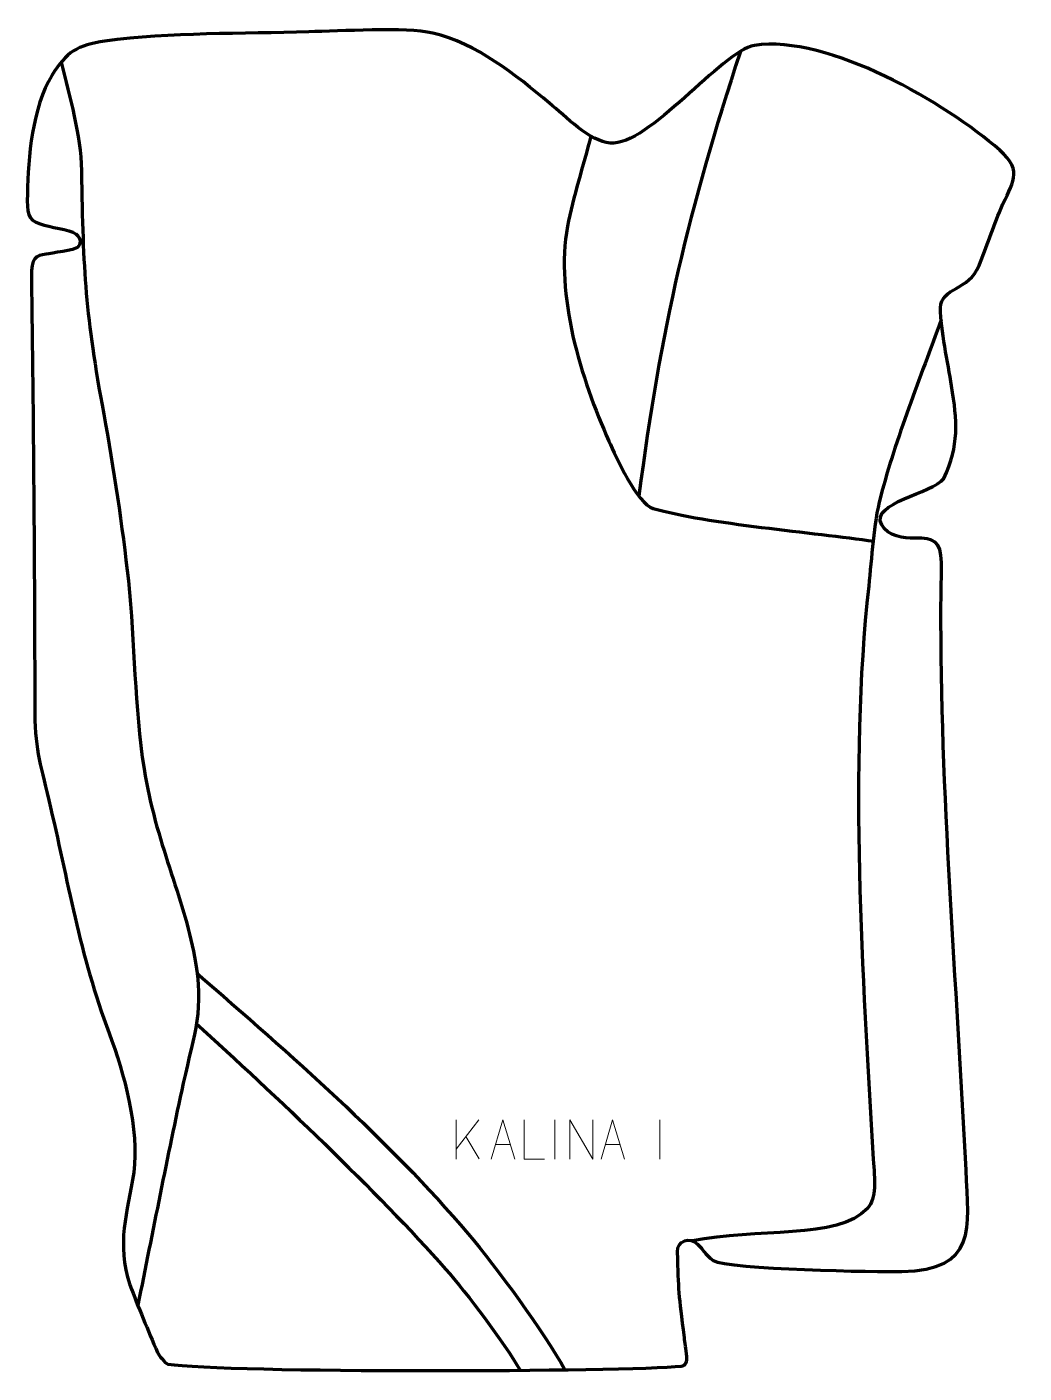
# Model space of a CAD drawing. Header units: millimetres. Extents: x -524 to 112, y 78 to 936.
import ezdxf

# ---------------------------------------------------------------- set-up
doc = ezdxf.new("R2010")
doc.units = ezdxf.units.MM
doc.header["$MEASUREMENT"] = 0
doc.layers.add('layer 1', color=7, linetype='Continuous')
doc.layers.add('layer 2', color=7, linetype='Continuous')

msp = doc.modelspace()

# ---------------------------------------------------------------- linework, layer by layer
at = {"layer": 'layer 1', "color": 140, "lineweight": 158}
msp.add_open_spline([(-133.4369, 637.3922), (-120.0957, 742.3457), (-101.4523, 821.1256), (-68.8063, 920.6054)], degree=3, dxfattribs=at)
for points, knots in [([(-501.9196, 913.7343), (-496.655, 890.6874), (-489.5472, 868.1438), (-489.0466, 844.4017), (-489.0466, 844.4017), (-488.1472, 779.9808), (-486.5148, 752.3822), (-474.9071, 689.4045), (-474.9071, 689.4045), (-468.5938, 655.0105), (-462.9731, 617.9988), (-459.1893, 583.249), (-459.1893, 583.249), (-454.911, 543.3508), (-455.5132, 503.0074), (-449.1781, 463.3368), (-449.1781, 463.3368), (-441.6943, 416.4731), (-424.1738, 382.3563), (-416.9846, 343.6945), (-416.9846, 343.6945), (-410.7238, 309.1265), (-416.9996, 296.199), (-424.187, 263.1205), (-424.187, 263.1205), (-434.4085, 216.079), (-443.5605, 168.8064), (-453.1726, 121.6377)], [0, 0, 0, 0, 0.125, 0.125, 0.125, 0.125, 0.25, 0.25, 0.25, 0.25, 0.375, 0.375, 0.375, 0.375, 0.5, 0.5, 0.5, 0.5, 0.625, 0.625, 0.625, 0.625, 0.75, 0.75, 0.75, 0.75, 1, 1, 1, 1]), ([(-164.3459, 866.5239), (-169.2142, 847.8793), (-175.5648, 827.819), (-179.1916, 809.0814), (-179.1916, 809.0814), (-187.2375, 765.5209), (-170.7067, 711.7922), (-152.8227, 672.1607), (-152.8227, 672.1607), (-148.2909, 662.1511), (-134.9696, 632.3369), (-124.5221, 629.3059), (-124.5221, 629.3059), (-90.3539, 619.393), (-21.8564, 614.0288), (16.0548, 608.3586)], [0, 0, 0, 0, 0.2, 0.2, 0.2, 0.2, 0.4, 0.4, 0.4, 0.4, 0.6, 0.6, 0.6, 0.6, 1, 1, 1, 1]), ([(58.9259, 749.3902), (45.7337, 712.6545), (30.1285, 674.1579), (20.2674, 636.5417), (20.2674, 636.5417), (15.7451, 619.2904), (14.7799, 597.7984), (12.7859, 579.741), (12.7859, 579.741), (0.0268, 464.1976), (8.8259, 331.6656), (15.7315, 214.6942), (15.7315, 214.6942), (16.5127, 201.4613), (17.9923, 189.9647), (11.9618, 183.3676), (11.9618, 183.3676), (-6.5715, 163.0929), (-59.7222, 171.0716), (-99.6169, 162.5849)], [0, 0, 0, 0, 0.16666667, 0.16666667, 0.16666667, 0.16666667, 0.33333333, 0.33333333, 0.33333333, 0.33333333, 0.5, 0.5, 0.5, 0.5, 0.66666667, 0.66666667, 0.66666667, 0.66666667, 1, 1, 1, 1]), ([(-415.8401, 333.5039), (-355.3107, 280.9743), (-294.2398, 227.8167), (-242.5532, 167.1433), (-242.5532, 167.1433), (-224.4994, 145.9505), (-194.4635, 104.8032), (-180.8351, 80.5137)], [0, 0, 0, 0, 0.33333333, 0.33333333, 0.33333333, 0.33333333, 1, 1, 1, 1]), ([(-416.2137, 301.3852), (-365.759, 255.7523), (-300.9847, 194.5102), (-256.8982, 144.6163), (-256.8982, 144.6163), (-243.3443, 129.2769), (-219.9425, 98.3195), (-209.3409, 80.2068)], [0, 0, 0, 0, 0.33333333, 0.33333333, 0.33333333, 0.33333333, 1, 1, 1, 1])]:
    msp.add_open_spline(points, degree=3, knots=knots, dxfattribs=at)
at = {"layer": 'layer 2', "color": 242, "lineweight": 158}
msp.add_open_spline([(-440.498, 91.4916), (-446.8533, 106.0183), (-452.9445, 120.508), (-458.1689, 134.6314), (-458.1689, 134.6314), (-467.1042, 161.0373), (-459.7146, 180.5341), (-455.7082, 206.2703), (-455.7082, 206.2703), (-452.2415, 233.6825), (-461.7941, 269.3698), (-471.4362, 295.0634), (-471.4362, 295.0634), (-490.3126, 345.0282), (-497.6363, 391.8331), (-509.8942, 443.5009), (-509.8942, 443.5009), (-515.8548, 468.0812), (-518.8533, 477.0402), (-518.8654, 503.1713), (-518.8654, 503.1713), (-518.905, 593.6508), (-519.7605, 686.3483), (-520.9692, 776.7595), (-520.9692, 776.7595), (-521.1333, 789.0334), (-518.1708, 790.4678), (-511.5966, 791.3485), (-511.5966, 791.3485), (-508.4052, 791.776), (-493.1584, 794.0505), (-491.4761, 795.6686), (-491.4761, 795.6686), (-489.8748, 797.2087), (-488.6039, 801.1813), (-492.6808, 804.1811), (-492.6808, 804.1811), (-496.7363, 807.1653), (-509.2321, 808.3876), (-515.4744, 810.6016), (-515.4744, 810.6016), (-523.8574, 813.5753), (-523.7064, 817.0809), (-523.5458, 829.6481), (-523.5458, 829.6481), (-523.2473, 852.9861), (-520.262, 885.1189), (-507.9248, 905.1878), (-507.9248, 905.1878), (-498.7449, 920.1208), (-491.4944, 924.6116), (-474.095, 927.0348), (-474.095, 927.0348), (-432.6808, 932.8034), (-386.2279, 931.4449), (-344.1341, 933.0414), (-344.1341, 933.0414), (-324.6207, 933.2867), (-282.115, 936.0871), (-265.1803, 932.1334), (-265.1803, 932.1334), (-237.0637, 925.569), (-212.422, 905.6189), (-190.709, 887.5451), (-190.709, 887.5451), (-180.7132, 879.2244), (-164.7944, 863.0135), (-152.1114, 862.0545), (-152.1114, 862.0545), (-127.0709, 860.1612), (-81.3705, 920.3349), (-60.0636, 924.3206), (-60.0636, 924.3206), (-12.8319, 931.3736), (62.3173, 887.3145), (96.3122, 857.6252), (96.3122, 857.6252), (111.8584, 843.4538), (104.2038, 837.0718), (97.0452, 820.2815), (97.0452, 820.2815), (91.9938, 808.2292), (88.0398, 795.9972), (83.1982, 784.0836), (83.1982, 784.0836), (76.5719, 767.7786), (59.0744, 770.4992), (58.521, 757.0084), (58.521, 757.0084), (58.5887, 743.1256), (63.3678, 721.8698), (65.6779, 707.3862), (65.6779, 707.3862), (69.2463, 684.7845), (70.6052, 669.751), (60.7208, 648.316), (60.7208, 648.316), (53.4976, 638.8454), (13.3829, 632.9309), (21.0778, 618.913), (21.0778, 618.913), (25.1669, 611.4637), (34.8923, 610.2675), (42.4503, 610.3486), (42.4503, 610.3486), (54.5309, 610.4781), (58.7081, 608.5819), (59.1198, 594.8034), (59.1198, 594.8034), (59.3703, 586.4199), (58.8925, 576.8871), (58.8645, 568.3723), (58.8645, 568.3723), (58.4696, 448.2385), (68.9734, 327.8852), (74.8237, 207.9211), (74.8237, 207.9211), (76.6514, 170.1414), (81.9649, 144.2224), (33.8553, 143.0875), (33.8553, 143.0875), (19.7849, 142.8389), (-77.0783, 144.3865), (-86.2782, 150.1069), (-86.2782, 150.1069), (-92.3632, 154.7058), (-92.2309, 156.7936), (-96.3595, 160.6201), (-96.3595, 160.6201), (-101.3483, 165.244), (-109.3137, 163.0256), (-109.1248, 155.5834), (-109.1248, 155.5834), (-108.2873, 130.8026), (-108.3155, 128.989), (-104.72, 100.9012), (-104.72, 100.9012), (-104.4026, 98.4215), (-103.7959, 93.4098), (-103.2393, 88.8596), (-103.2393, 88.8596), (-102.864, 85.7904), (-103.6909, 83.1679), (-106.6735, 82.8561), (-106.6735, 82.8561), (-141.5306, 79.2117), (-398.3868, 78.4202), (-433.9958, 84.1785), (-433.9958, 84.1785), (-435.7249, 84.4581), (-439.9022, 90.1299), (-440.498, 91.4916)], degree=3, knots=[0, 0, 0, 0, 0.02564103, 0.02564103, 0.02564103, 0.02564103, 0.05128205, 0.05128205, 0.05128205, 0.05128205, 0.07692308, 0.07692308, 0.07692308, 0.07692308, 0.1025641, 0.1025641, 0.1025641, 0.1025641, 0.12820513, 0.12820513, 0.12820513, 0.12820513, 0.15384615, 0.15384615, 0.15384615, 0.15384615, 0.17948718, 0.17948718, 0.17948718, 0.17948718, 0.20512821, 0.20512821, 0.20512821, 0.20512821, 0.23076923, 0.23076923, 0.23076923, 0.23076923, 0.25641026, 0.25641026, 0.25641026, 0.25641026, 0.28205128, 0.28205128, 0.28205128, 0.28205128, 0.30769231, 0.30769231, 0.30769231, 0.30769231, 0.33333333, 0.33333333, 0.33333333, 0.33333333, 0.35897436, 0.35897436, 0.35897436, 0.35897436, 0.38461538, 0.38461538, 0.38461538, 0.38461538, 0.41025641, 0.41025641, 0.41025641, 0.41025641, 0.43589744, 0.43589744, 0.43589744, 0.43589744, 0.46153846, 0.46153846, 0.46153846, 0.46153846, 0.48717949, 0.48717949, 0.48717949, 0.48717949, 0.51282051, 0.51282051, 0.51282051, 0.51282051, 0.53846154, 0.53846154, 0.53846154, 0.53846154, 0.56410256, 0.56410256, 0.56410256, 0.56410256, 0.58974359, 0.58974359, 0.58974359, 0.58974359, 0.61538462, 0.61538462, 0.61538462, 0.61538462, 0.64102564, 0.64102564, 0.64102564, 0.64102564, 0.66666667, 0.66666667, 0.66666667, 0.66666667, 0.69230769, 0.69230769, 0.69230769, 0.69230769, 0.71794872, 0.71794872, 0.71794872, 0.71794872, 0.74358974, 0.74358974, 0.74358974, 0.74358974, 0.76923077, 0.76923077, 0.76923077, 0.76923077, 0.79487179, 0.79487179, 0.79487179, 0.79487179, 0.82051282, 0.82051282, 0.82051282, 0.82051282, 0.84615385, 0.84615385, 0.84615385, 0.84615385, 0.87179487, 0.87179487, 0.87179487, 0.87179487, 0.8974359, 0.8974359, 0.8974359, 0.8974359, 0.92307692, 0.92307692, 0.92307692, 0.92307692, 0.94871795, 0.94871795, 0.94871795, 0.94871795, 1, 1, 1, 1], dxfattribs=at)
at = {"layer": 'layer 2', "color": 250, "lineweight": 9}
for points in [[(-250.2177, 239.7254), (-250.2177, 239.7254), (-250.2177, 214.7718), (-250.2177, 214.7718)], [(-235.8415, 239.7254), (-235.8415, 239.7254), (-250.2177, 221.0857), (-250.2177, 221.0857)], [(-187.3693, 239.7068), (-187.3693, 239.7068), (-187.3693, 214.7327), (-187.3693, 214.7327)], [(-120.3693, 239.7068), (-120.3693, 239.7068), (-120.3693, 214.7327), (-120.3693, 214.7327)], [(-235.5162, 214.8676), (-235.5162, 214.8676), (-243.9867, 229.1812), (-243.9867, 229.1812)], [(-225.1172, 223.9924), (-225.1172, 223.9924), (-215.6215, 223.9924), (-215.6215, 223.9924)], [(-155.1172, 223.9924), (-155.1172, 223.9924), (-145.6215, 223.9924), (-145.6215, 223.9924)]]:
    msp.add_open_spline(points, degree=3, dxfattribs=at)
for points, knots in [([(-227.8398, 214.743), (-227.8398, 214.743), (-220.4688, 239.6965), (-220.4688, 239.6965), (-220.4688, 239.6965), (-220.4688, 239.6965), (-212.8989, 214.743), (-212.8989, 214.743)], [0, 0, 0, 0, 0.33333333, 0.33333333, 0.33333333, 0.33333333, 1, 1, 1, 1]), ([(-193.8948, 214.7429), (-193.8948, 214.7429), (-206.8439, 214.7429), (-206.8439, 214.7429), (-206.8439, 214.7429), (-206.8439, 214.7429), (-206.8439, 239.6965), (-206.8439, 239.6965)], [0, 0, 0, 0, 0.33333333, 0.33333333, 0.33333333, 0.33333333, 1, 1, 1, 1]), ([(-177.6967, 214.743), (-177.6967, 214.743), (-177.6967, 239.6965), (-177.6967, 239.6965), (-177.6967, 239.6965), (-177.6967, 239.6965), (-163.0419, 214.743), (-163.0419, 214.743), (-163.0419, 214.743), (-163.0419, 214.743), (-163.0419, 239.6965), (-163.0419, 239.6965)], [0, 0, 0, 0, 0.25, 0.25, 0.25, 0.25, 0.5, 0.5, 0.5, 0.5, 1, 1, 1, 1]), ([(-157.8398, 214.743), (-157.8398, 214.743), (-150.4688, 239.6965), (-150.4688, 239.6965), (-150.4688, 239.6965), (-150.4688, 239.6965), (-142.8989, 214.743), (-142.8989, 214.743)], [0, 0, 0, 0, 0.33333333, 0.33333333, 0.33333333, 0.33333333, 1, 1, 1, 1])]:
    msp.add_open_spline(points, degree=3, knots=knots, dxfattribs=at)

doc.saveas('drawing.dxf')
